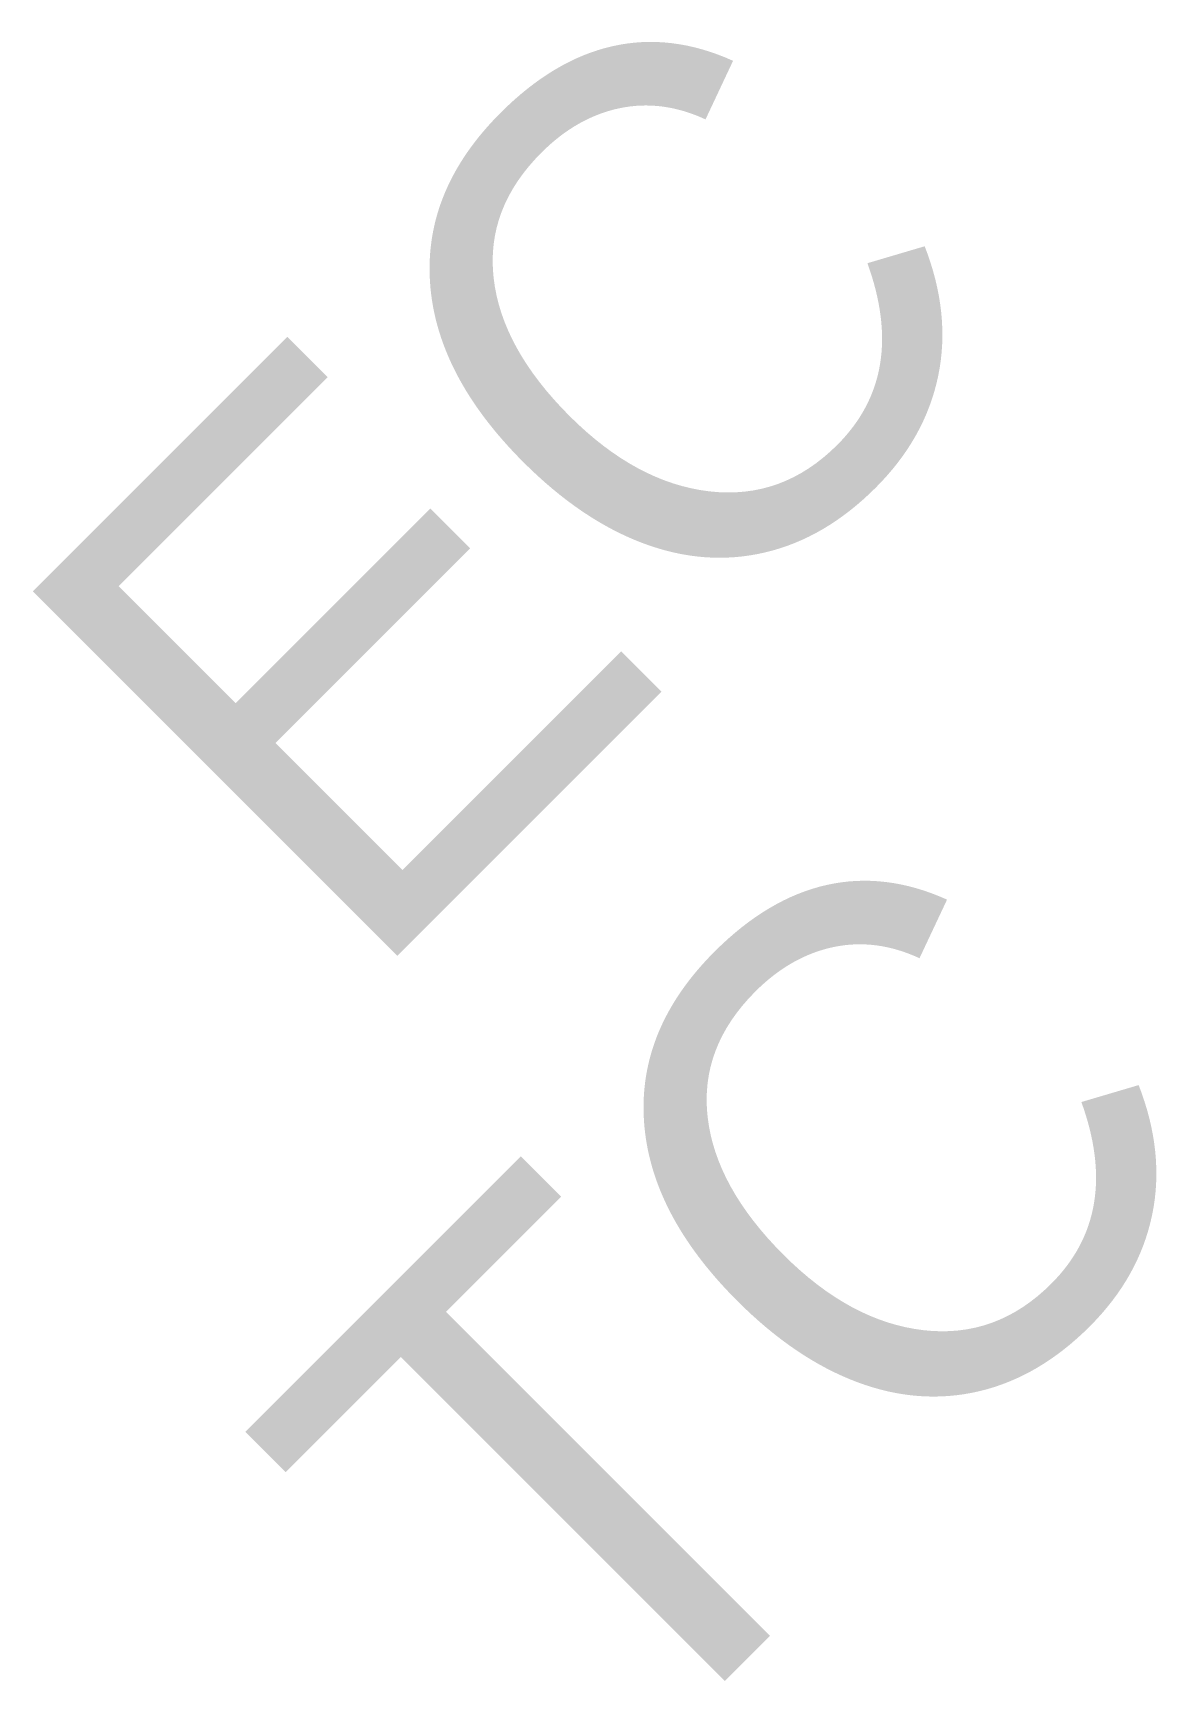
# Model space of a CAD drawing. Extents: x -0.55 to 0.22, y -1.29 to -0.17.
import ezdxf

# ---------------------------------------------------------------- set-up
doc = ezdxf.new("R2010")
doc.units = 0
doc.header["$MEASUREMENT"] = 0
doc.layers.add('CELL_C2_COMBINEDELECTRICALTELEC', color=7, linetype='Continuous')

msp = doc.modelspace()

# ---------------------------------------------------------------- texts
at = {"layer": 'CELL_C2_COMBINEDELECTRICALTELEC', "color": 7}
for s, p in [('EC', (-0.330402, -0.827402)), ('TC', (-0.166491, -1.378491))]:
    msp.add_text(s, height=0.349998, rotation=45, dxfattribs=at).set_placement(p)

doc.saveas('drawing.dxf')
